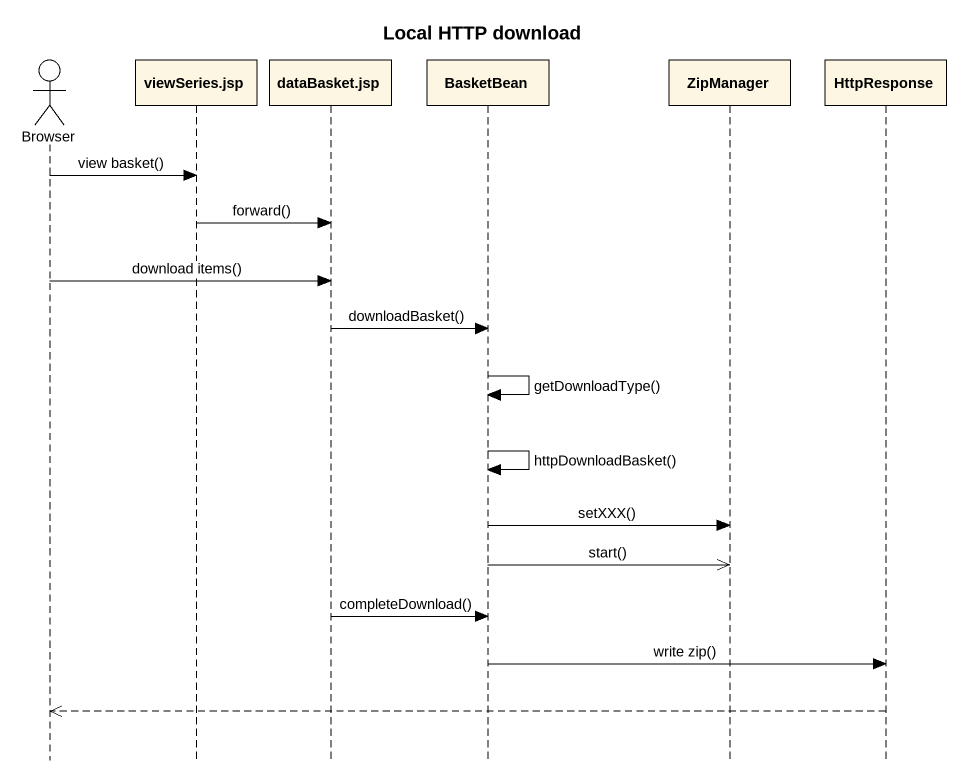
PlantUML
@startuml
title Local HTTP download
hide footbox
actor Browser
participant "viewSeries.jsp" as viewSeries_jsp
participant "dataBasket.jsp" as dataBasket_jsp
participant BasketBean
participant ZipManager
participant HttpResponse

Browser -> viewSeries_jsp : view basket()
viewSeries_jsp -> dataBasket_jsp : forward()
Browser -> dataBasket_jsp : download items()
dataBasket_jsp -> BasketBean : downloadBasket()
BasketBean -> BasketBean : getDownloadType()
BasketBean -> BasketBean : httpDownloadBasket()
BasketBean -> ZipManager : setXXX()
BasketBean ->> ZipManager : start()
dataBasket_jsp -> BasketBean : completeDownload()
BasketBean -> HttpResponse : write zip()
HttpResponse -->> Browser
@enduml
